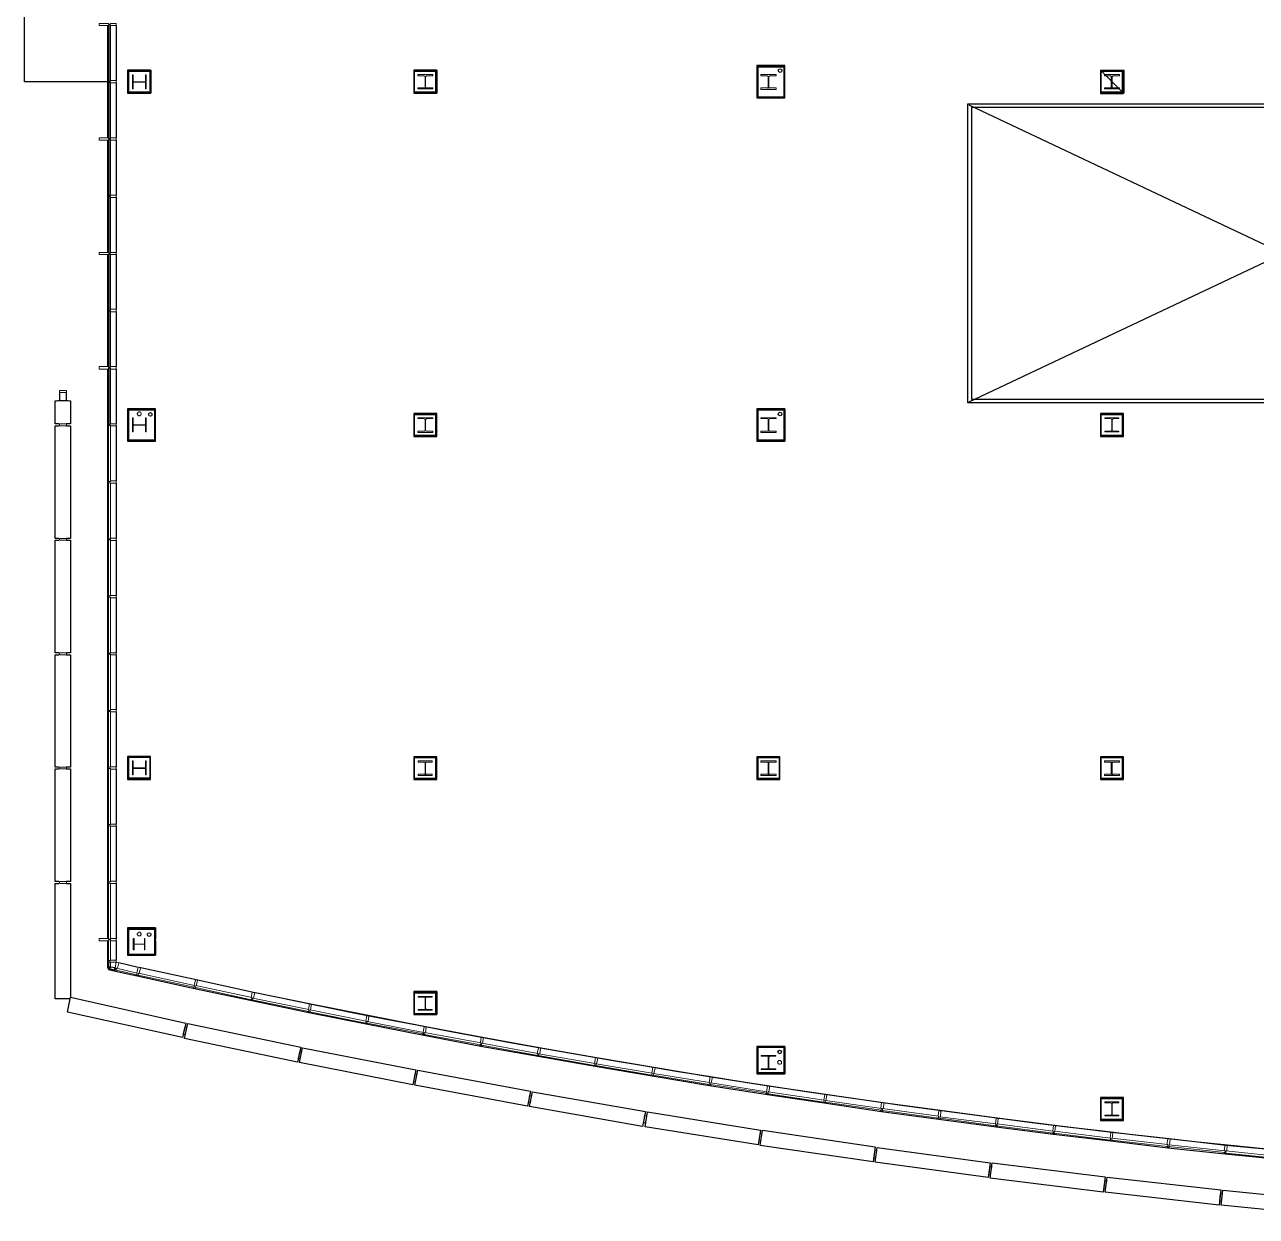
# Model space of a CAD drawing. Header units: metres. Extents: x 20.2 to 85.4, y 7.8 to 61.1.
# Drawn here: x 20.17 to 52.47, y 8.88 to 40.14 of the extents above; entities that cross this region are included whole.
import ezdxf

# ---------------------------------------------------------------- set-up
doc = ezdxf.new("R2010")
doc.units = ezdxf.units.M
for name, color, linetype, true_color in [('PDF_A-DETL', 72, 'Continuous', 0x52bf1d), ('PDF_A-GLAZ', 230, 'Continuous', 0xfe005f), ('PDF_A-GLAZ-CURT', 251, 'Continuous', 0x575757), ('PDF_S-COLS', 41, 'Continuous', 0xffd9b0)]:
    doc.layers.add(name, color=color, linetype=linetype, true_color=true_color)
doc.layers.add('PDF_A-G25 JA12-G-BLDEXIST', color=7, linetype='Continuous')
doc.layers.add('PDF_A-GLAZ-CWMG', color=7, linetype='Continuous')

msp = doc.modelspace()

# ---------------------------------------------------------------- linework, layer by layer
at = {"layer": 'PDF_A-DETL', "lineweight": 0}
msp.add_lwpolyline([(22.355, 38.641), (20.174, 38.641)], dxfattribs=at)
for points in [[(23.233, 29.93), (23.233, 29.94), (23.222, 29.951), (23.222, 29.961), (23.212, 29.961), (23.212, 29.972), (23.201, 29.972), (23.191, 29.982), (23.18, 29.982), (23.17, 29.982), (23.159, 29.982), (23.159, 29.972), (23.148, 29.972), (23.138, 29.961), (23.138, 29.951), (23.127, 29.94), (23.127, 29.93), (23.127, 29.919), (23.138, 29.908), (23.138, 29.898), (23.148, 29.887), (23.159, 29.887), (23.17, 29.877), (23.18, 29.877), (23.191, 29.877), (23.201, 29.887), (23.212, 29.887), (23.212, 29.898), (23.222, 29.898), (23.222, 29.908), (23.233, 29.919)], [(23.233, 16.275), (23.233, 16.286), (23.222, 16.297), (23.222, 16.307), (23.212, 16.318), (23.201, 16.328), (23.191, 16.328), (23.18, 16.328), (23.17, 16.328), (23.159, 16.328), (23.148, 16.318), (23.138, 16.307), (23.127, 16.297), (23.127, 16.286), (23.127, 16.275), (23.127, 16.265), (23.138, 16.254), (23.138, 16.244), (23.148, 16.244), (23.159, 16.233), (23.17, 16.233), (23.18, 16.233), (23.191, 16.233), (23.201, 16.233), (23.212, 16.244), (23.222, 16.254), (23.222, 16.265)], [(40.02, 12.92), (40.02, 12.931), (40.02, 12.941), (40.01, 12.952), (39.999, 12.952), (39.988, 12.963), (39.978, 12.963), (39.967, 12.963), (39.957, 12.963), (39.946, 12.963), (39.935, 12.952), (39.925, 12.941), (39.925, 12.931), (39.925, 12.92), (39.925, 12.91), (39.925, 12.899), (39.925, 12.888), (39.935, 12.888), (39.935, 12.878), (39.946, 12.878), (39.957, 12.867), (39.967, 12.867), (39.978, 12.867), (39.988, 12.867), (39.999, 12.878), (40.01, 12.878), (40.02, 12.888), (40.02, 12.899), (40.02, 12.91)]]:
    msp.add_lwpolyline(points, close=True, dxfattribs=at)
at = {"layer": 'PDF_A-G25 JA12-G-BLDEXIST', "lineweight": 25}
for points in [[(22.355, 38.641), (20.174, 38.641), (20.174, 61.133), (39.512, 61.133), (39.512, 58.942)], [(44.931, 38.037), (61.433, 30.236)], [(61.433, 38.037), (44.931, 30.236)]]:
    msp.add_lwpolyline(points, dxfattribs=at)
for points in [[(22.873, 38.365), (22.873, 38.355), (22.873, 38.344), (23.455, 38.344), (23.466, 38.344), (23.476, 38.344), (23.476, 38.916), (23.476, 38.926), (23.476, 38.948), (22.873, 38.948), (22.873, 38.926), (22.873, 38.916)], [(22.873, 38.789), (22.894, 38.789), (22.905, 38.789)], [(22.894, 38.355), (23.455, 38.355), (23.466, 38.355), (23.466, 38.916), (23.466, 38.926), (22.894, 38.926), (22.894, 38.916), (22.894, 38.365)], [(22.905, 38.916), (23.455, 38.916), (23.455, 38.365), (22.905, 38.365)], [(23.476, 38.948), (23.487, 38.948), (23.487, 38.344), (23.476, 38.344)], [(30.378, 38.365), (30.378, 38.355), (30.378, 38.344), (30.949, 38.344), (30.97, 38.344), (30.981, 38.344), (30.981, 38.916), (30.981, 38.926), (30.981, 38.948), (30.378, 38.948), (30.378, 38.926), (30.378, 38.916)], [(30.388, 38.355), (30.949, 38.355), (30.97, 38.355), (30.97, 38.916), (30.97, 38.926), (30.388, 38.926), (30.388, 38.916), (30.388, 38.365)], [(30.399, 38.916), (30.949, 38.916), (30.949, 38.365), (30.399, 38.365)], [(30.6, 38.926), (30.61, 38.948)], [(30.97, 38.842), (30.949, 38.863)], [(30.981, 38.948), (30.981, 38.344)], [(39.396, 39.064), (39.374, 39.064), (39.374, 39.043), (39.374, 39.032), (39.374, 38.238), (39.374, 38.228), (39.374, 38.217), (40.084, 38.217), (40.094, 38.217), (40.105, 38.217), (40.105, 39.032), (40.105, 39.043), (40.105, 39.064), (39.374, 39.064)], [(39.396, 39.043), (39.396, 39.032), (39.396, 38.238), (39.396, 38.228), (40.084, 38.228), (40.094, 38.228), (40.094, 39.032), (40.094, 39.043), (39.396, 39.043)], [(39.396, 39.043), (39.396, 39.043)], [(39.406, 39.032), (40.084, 39.032), (40.084, 38.238), (39.406, 38.238)], [(48.382, 38.365), (48.382, 38.355), (48.382, 38.334), (48.953, 38.334), (48.964, 38.334), (48.985, 38.334), (48.985, 38.916), (48.985, 38.926), (48.985, 38.937), (48.382, 38.937), (48.382, 38.926), (48.382, 38.916)], [(48.392, 38.937), (48.392, 38.948), (48.996, 38.948), (48.996, 38.344), (48.985, 38.344)], [(48.392, 38.355), (48.953, 38.355), (48.964, 38.355), (48.964, 38.916), (48.964, 38.926), (48.392, 38.926), (48.392, 38.916), (48.392, 38.365)], [(48.403, 38.916), (48.953, 38.916), (48.953, 38.365), (48.403, 38.365)], [(48.53, 38.916), (48.519, 38.916)], [(48.901, 38.926), (48.911, 38.937)], [(22.873, 38.376), (22.894, 38.376), (22.905, 38.376)], [(23.604, 29.485), (23.604, 30.035), (23.604, 30.046), (23.604, 30.057), (22.873, 30.057), (22.873, 30.046), (22.873, 30.035), (22.873, 29.242), (22.873, 29.231), (22.873, 29.21), (23.582, 29.21), (23.593, 29.21), (23.604, 29.21), (23.604, 29.379)], [(23.593, 29.485), (23.593, 30.035), (23.593, 30.046), (22.894, 30.046), (22.894, 30.035), (22.894, 29.242), (22.894, 29.231), (23.582, 29.231), (23.593, 29.231), (23.593, 29.39)], [(39.396, 30.057), (39.374, 30.057), (39.374, 30.046), (39.374, 30.035), (39.374, 29.242), (39.374, 29.231), (39.374, 29.21), (40.084, 29.21), (40.094, 29.21), (40.105, 29.21), (40.105, 30.035), (40.105, 30.046), (40.105, 30.057), (39.501, 30.057)], [(39.396, 30.046), (39.396, 30.035), (39.396, 29.242), (39.396, 29.231), (40.084, 29.231), (40.094, 29.231), (40.094, 30.035), (40.094, 30.046), (39.491, 30.046)], [(39.396, 30.046), (39.396, 30.046)], [(40.105, 30.057), (40.105, 29.21)], [(22.873, 29.845), (22.894, 29.845), (22.905, 29.845)], [(23.582, 29.39), (23.582, 29.242), (22.905, 29.242), (22.905, 30.035), (23.582, 30.035), (23.582, 29.474)], [(30.378, 29.358), (30.378, 29.347), (30.378, 29.337), (30.949, 29.337), (30.97, 29.337), (30.981, 29.337), (30.981, 29.908), (30.981, 29.93), (30.981, 29.94), (30.378, 29.94), (30.378, 29.93), (30.378, 29.908)], [(30.388, 29.347), (30.949, 29.347), (30.97, 29.347), (30.97, 29.908), (30.97, 29.93), (30.388, 29.93), (30.388, 29.908), (30.388, 29.358)], [(30.399, 29.908), (30.949, 29.908), (30.949, 29.358), (30.399, 29.358)], [(30.96, 29.919), (30.949, 29.93), (30.949, 29.94)], [(30.981, 29.834), (30.97, 29.813), (30.96, 29.803)], [(39.48, 30.035), (40.084, 30.035), (40.084, 29.242), (39.406, 29.242), (39.406, 30.035), (39.417, 30.035)], [(48.382, 29.358), (48.382, 29.347), (48.382, 29.337), (48.953, 29.337), (48.964, 29.337), (48.985, 29.337), (48.985, 29.908), (48.985, 29.93), (48.985, 29.94), (48.382, 29.94), (48.382, 29.93), (48.382, 29.908)], [(48.392, 29.347), (48.953, 29.347), (48.964, 29.347), (48.964, 29.908), (48.964, 29.93), (48.392, 29.93), (48.392, 29.908), (48.392, 29.358)], [(48.403, 29.908), (48.953, 29.908), (48.953, 29.358), (48.403, 29.358)], [(22.873, 29.443), (22.894, 29.443), (22.905, 29.443)], [(30.981, 29.474), (30.97, 29.496)], [(39.946, 29.231), (39.978, 29.231)], [(22.873, 20.372), (22.873, 20.361), (22.873, 20.34), (23.455, 20.34), (23.466, 20.34), (23.476, 20.34), (23.476, 20.922), (23.476, 20.933), (23.476, 20.943), (22.873, 20.943), (22.873, 20.933), (22.873, 20.922)], [(22.873, 20.901), (22.894, 20.901), (22.905, 20.901)], [(22.894, 20.361), (23.455, 20.361), (23.466, 20.361), (23.466, 20.922), (23.466, 20.933), (22.894, 20.933), (22.894, 20.922), (22.894, 20.372)], [(22.905, 20.922), (23.455, 20.922), (23.455, 20.372), (22.905, 20.372)], [(23.476, 20.933), (23.466, 20.943)], [(23.476, 20.933), (23.476, 20.933)], [(30.378, 20.361), (30.378, 20.351), (30.378, 20.34), (30.949, 20.34), (30.97, 20.34), (30.981, 20.34), (30.981, 20.912), (30.981, 20.922), (30.981, 20.933), (30.378, 20.933), (30.378, 20.922), (30.378, 20.912)], [(30.388, 20.351), (30.949, 20.351), (30.97, 20.351), (30.97, 20.912), (30.97, 20.922), (30.388, 20.922), (30.388, 20.912), (30.388, 20.361)], [(30.399, 20.912), (30.949, 20.912), (30.949, 20.361), (30.399, 20.361)], [(30.536, 20.933), (30.526, 20.922), (30.526, 20.912)], [(39.374, 20.361), (39.374, 20.351), (39.374, 20.34), (39.957, 20.34), (39.967, 20.34), (39.978, 20.34), (39.978, 20.912), (39.978, 20.922), (39.978, 20.933), (39.374, 20.933), (39.374, 20.922), (39.374, 20.912)], [(39.396, 20.351), (39.957, 20.351), (39.967, 20.351), (39.967, 20.912), (39.967, 20.922), (39.396, 20.922), (39.396, 20.912), (39.396, 20.361)], [(39.406, 20.912), (39.957, 20.912), (39.957, 20.361), (39.406, 20.361)], [(39.957, 20.7), (39.967, 20.7), (39.978, 20.7)], [(48.382, 20.361), (48.382, 20.351), (48.382, 20.34), (48.953, 20.34), (48.964, 20.34), (48.985, 20.34), (48.985, 20.912), (48.985, 20.922), (48.985, 20.933), (48.382, 20.933), (48.382, 20.922), (48.382, 20.912)], [(48.985, 20.372), (48.964, 20.351), (48.964, 20.912), (48.964, 20.922), (48.392, 20.922), (48.392, 20.912), (48.392, 20.361), (48.392, 20.351), (48.953, 20.351), (48.964, 20.351)], [(48.403, 20.912), (48.953, 20.912), (48.953, 20.361), (48.403, 20.361)], [(22.873, 20.499), (22.894, 20.499), (22.905, 20.499)], [(30.674, 20.361), (30.674, 20.351)], [(30.96, 20.456), (30.949, 20.446)], [(30.981, 20.541), (30.97, 20.562), (30.96, 20.573)], [(22.884, 20.34), (23.476, 20.34)], [(23.604, 16.445), (23.604, 16.159), (23.604, 16.413), (23.604, 16.424), (23.604, 16.445), (22.873, 16.445), (22.873, 16.424), (22.873, 16.413), (22.873, 15.746), (22.873, 15.736), (22.873, 15.725), (23.582, 15.725), (23.593, 15.725), (23.604, 15.725), (23.604, 16.117), (23.604, 15.725)], [(22.873, 16.434), (22.905, 16.434)], [(22.894, 15.736), (23.582, 15.736), (23.593, 15.736), (23.593, 16.413), (23.593, 16.424), (22.894, 16.424), (22.894, 16.413), (22.894, 15.746)], [(22.905, 16.413), (23.582, 16.413), (23.582, 15.746), (22.905, 15.746)], [(22.873, 16.021), (22.894, 16.021), (22.905, 16.021)], [(23.582, 15.799), (23.582, 15.799)], [(30.378, 14.19), (30.378, 14.18), (30.378, 14.169), (30.949, 14.169), (30.97, 14.169), (30.981, 14.169), (30.981, 14.741), (30.981, 14.751), (30.981, 14.772), (30.378, 14.772), (30.378, 14.751), (30.378, 14.741)], [(30.388, 14.18), (30.949, 14.18), (30.97, 14.18), (30.97, 14.741), (30.97, 14.751), (30.388, 14.751), (30.388, 14.741), (30.388, 14.19)], [(30.399, 14.201), (30.399, 14.19), (30.399, 14.741), (30.949, 14.741), (30.949, 14.19), (30.399, 14.19), (30.388, 14.18)], [(30.981, 14.772), (30.981, 14.169)], [(30.399, 14.402), (30.399, 14.402)], [(30.388, 14.18), (30.388, 14.18)], [(30.388, 14.18), (30.388, 14.18)], [(30.864, 14.18), (30.854, 14.18), (30.854, 14.169)], [(30.896, 14.169), (30.896, 14.18), (30.886, 14.19)], [(39.374, 13.333), (39.374, 12.613), (40.105, 12.613), (40.105, 13.333), (39.374, 13.333)], [(39.396, 13.322), (39.396, 12.645), (39.396, 12.624), (40.084, 12.624), (40.094, 12.624), (40.094, 13.312), (40.094, 13.322), (39.396, 13.322)], [(39.406, 13.312), (40.084, 13.312), (40.084, 12.645), (39.406, 12.645), (39.406, 13.312)], [(40.105, 13.333), (40.105, 12.613)], [(39.586, 12.645), (39.586, 12.624)], [(48.382, 11.417), (48.382, 11.407), (48.382, 11.396), (48.953, 11.396), (48.964, 11.396), (48.985, 11.396), (48.985, 11.968), (48.985, 11.978), (48.985, 11.999), (48.382, 11.999), (48.382, 11.978), (48.382, 11.968)], [(48.392, 11.407), (48.953, 11.407), (48.964, 11.407), (48.964, 11.968), (48.964, 11.978), (48.392, 11.978), (48.392, 11.968), (48.392, 11.417)], [(48.403, 11.968), (48.953, 11.968), (48.953, 11.417), (48.403, 11.417)]]:
    msp.add_lwpolyline(points, close=True, dxfattribs=at)
for centre in [(39.983, 38.932), (23.471, 29.914), (39.983, 29.924), (23.439, 16.27), (39.972, 13.19)]:
    msp.add_circle(centre, 0.0476, dxfattribs=at)
msp.add_arc((78.062, 262.264), 252.888, 258.36599, 270.88472, dxfattribs=at)
at = {"layer": 'PDF_A-GLAZ', "lineweight": 30}
msp.add_lwpolyline([(22.429, 15.418), (22.429, 15.545), (22.365, 15.545), (22.365, 15.365), (22.534, 15.333), (22.545, 15.397)], close=True, dxfattribs=at)
at = {"layer": 'PDF_A-GLAZ-CURT', "color": 230, "lineweight": 30, "true_color": 0xfe005f}
for points in [[(22.429, 40.122), (22.376, 40.122), (22.376, 38.651), (22.429, 38.651)], [(22.429, 38.619), (22.376, 38.619), (22.376, 37.148), (22.429, 37.148)], [(22.429, 37.127), (22.376, 37.127), (22.376, 35.656), (22.429, 35.656)], [(22.429, 35.624), (22.376, 35.624), (22.376, 34.153), (22.429, 34.153)], [(22.429, 34.121), (22.376, 34.121), (22.376, 32.65), (22.429, 32.65)], [(22.429, 32.618), (22.376, 32.618), (22.376, 31.157), (22.429, 31.157)], [(22.429, 31.126), (22.376, 31.126), (22.376, 29.654), (22.429, 29.654)]]:
    msp.add_lwpolyline(points, close=True, dxfattribs=at)
at = {"layer": 'PDF_A-GLAZ-CURT', "lineweight": 13}
for points in [[(22.429, 28.151), (22.429, 29.623), (22.376, 29.623), (22.376, 28.151)], [(22.429, 26.648), (22.429, 28.12), (22.376, 28.12), (22.376, 26.648)], [(22.429, 25.156), (22.429, 26.627), (22.376, 26.627), (22.376, 25.156)], [(22.429, 23.653), (22.429, 25.124), (22.376, 25.124), (22.376, 23.653)], [(22.429, 22.15), (22.429, 23.621), (22.376, 23.621), (22.376, 22.15)], [(22.429, 20.657), (22.429, 22.118), (22.376, 22.118), (22.376, 20.657)], [(22.429, 19.154), (22.429, 20.626), (22.376, 20.626), (22.376, 19.154)], [(22.429, 17.651), (22.429, 19.123), (22.376, 19.123), (22.376, 17.651)], [(22.429, 16.148), (22.429, 17.62), (22.376, 17.62), (22.376, 16.148)], [(22.429, 15.587), (22.429, 16.127), (22.376, 16.127), (22.376, 15.587)], [(22.429, 15.386), (22.429, 15.556), (22.376, 15.556), (22.376, 15.386)], [(22.386, 15.376), (22.545, 15.344), (22.556, 15.386), (22.397, 15.429)], [(22.577, 15.333), (23.117, 15.217), (23.127, 15.259), (22.587, 15.386)], [(23.148, 15.206), (24.62, 14.889), (24.63, 14.931), (23.159, 15.259)], [(24.651, 14.878), (26.123, 14.561), (26.133, 14.614), (24.662, 14.931)], [(26.144, 14.561), (27.615, 14.254), (27.626, 14.307), (26.154, 14.603)], [(27.647, 14.243), (29.118, 13.947), (29.129, 14), (27.657, 14.296)], [(29.15, 13.947), (30.632, 13.661), (30.632, 13.703), (29.16, 13.989)], [(30.653, 13.651), (32.124, 13.375), (32.135, 13.428), (30.663, 13.703)], [(32.156, 13.365), (33.627, 13.1), (33.627, 13.153), (32.166, 13.418)], [(33.648, 13.1), (35.119, 12.836), (35.13, 12.888), (33.659, 13.142)], [(35.151, 12.836), (36.622, 12.581), (36.633, 12.634), (35.162, 12.878)], [(36.654, 12.581), (38.125, 12.338), (38.136, 12.391), (36.665, 12.624)], [(38.157, 12.338), (39.639, 12.105), (39.639, 12.148), (38.168, 12.38)], [(39.671, 12.095), (41.131, 11.872), (41.142, 11.925), (39.671, 12.148)], [(41.163, 11.872), (42.634, 11.661), (42.645, 11.703), (41.174, 11.915)], [(42.666, 11.65), (44.137, 11.449), (44.137, 11.502), (42.666, 11.703)], [(44.169, 11.449), (45.63, 11.248), (45.64, 11.301), (44.169, 11.491)], [(45.662, 11.248), (47.143, 11.057), (47.143, 11.11), (45.672, 11.301)], [(47.165, 11.057), (48.647, 10.877), (48.647, 10.93), (47.175, 11.11)], [(48.678, 10.877), (50.139, 10.708), (50.15, 10.761), (48.678, 10.93)], [(50.171, 10.708), (51.642, 10.549), (51.653, 10.592), (50.181, 10.75)], [(51.674, 10.539), (53.145, 10.39), (53.145, 10.443), (51.674, 10.592)]]:
    msp.add_lwpolyline(points, close=True, dxfattribs=at)
at = {"layer": 'PDF_A-GLAZ-CWMG', "color": 251, "lineweight": 13, "true_color": 0x575757}
for points in [[(22.577, 40.112), (22.577, 40.165), (22.429, 40.165), (22.429, 40.154), (22.376, 40.154), (22.376, 40.165), (22.132, 40.165), (22.132, 40.112), (22.376, 40.112), (22.376, 40.122), (22.429, 40.122), (22.429, 40.112)], [(22.577, 38.609), (22.577, 38.672), (22.429, 38.672), (22.429, 38.651), (22.376, 38.651), (22.376, 38.672), (22.365, 38.672), (22.365, 38.609), (22.376, 38.609), (22.376, 38.619), (22.429, 38.619), (22.429, 38.609)], [(22.577, 37.106), (22.577, 37.169), (22.429, 37.169), (22.429, 37.148), (22.376, 37.148), (22.376, 37.169), (22.132, 37.169), (22.132, 37.106), (22.376, 37.106), (22.376, 37.127), (22.429, 37.127), (22.429, 37.106)], [(22.577, 35.603), (22.577, 35.666), (22.429, 35.666), (22.429, 35.656), (22.376, 35.656), (22.376, 35.666), (22.365, 35.666), (22.365, 35.603), (22.376, 35.603), (22.376, 35.624), (22.429, 35.624), (22.429, 35.603)], [(22.577, 34.11), (22.577, 34.163), (22.429, 34.163), (22.429, 34.153), (22.376, 34.153), (22.376, 34.163), (22.132, 34.163), (22.132, 34.11), (22.376, 34.11), (22.376, 34.121), (22.429, 34.121), (22.429, 34.11)], [(22.577, 32.607), (22.577, 32.671), (22.429, 32.671), (22.429, 32.65), (22.376, 32.65), (22.376, 32.671), (22.365, 32.671), (22.365, 32.607), (22.376, 32.607), (22.376, 32.618), (22.429, 32.618), (22.429, 32.607)], [(22.577, 31.104), (22.577, 31.168), (22.429, 31.168), (22.429, 31.157), (22.376, 31.157), (22.376, 31.168), (22.132, 31.168), (22.132, 31.104), (22.376, 31.104), (22.376, 31.126), (22.429, 31.126), (22.429, 31.104)], [(21.084, 30.491), (21.275, 30.491), (21.275, 30.543), (21.084, 30.543)], [(21.275, 29.612), (21.275, 29.665), (21.084, 29.665), (21.084, 29.612)], [(22.577, 29.612), (22.577, 29.665), (22.429, 29.665), (22.429, 29.654), (22.376, 29.654), (22.376, 29.665), (22.365, 29.665), (22.365, 29.612), (22.376, 29.612), (22.376, 29.623), (22.429, 29.623), (22.429, 29.612)], [(22.577, 28.109), (22.577, 28.172), (22.429, 28.172), (22.429, 28.151), (22.376, 28.151), (22.376, 28.172), (22.365, 28.172), (22.365, 28.109), (22.376, 28.109), (22.376, 28.12), (22.429, 28.12), (22.429, 28.109)], [(21.275, 26.617), (21.275, 26.659), (21.084, 26.659), (21.084, 26.617)], [(22.577, 26.606), (22.577, 26.669), (22.429, 26.669), (22.429, 26.648), (22.376, 26.648), (22.376, 26.669), (22.365, 26.669), (22.365, 26.606), (22.376, 26.606), (22.376, 26.627), (22.429, 26.627), (22.429, 26.606)], [(22.577, 25.103), (22.577, 25.166), (22.429, 25.166), (22.429, 25.156), (22.376, 25.156), (22.376, 25.166), (22.365, 25.166), (22.365, 25.103), (22.376, 25.103), (22.376, 25.124), (22.429, 25.124), (22.429, 25.103)], [(21.275, 23.611), (21.275, 23.663), (21.084, 23.663), (21.084, 23.611)], [(22.577, 23.611), (22.577, 23.663), (22.429, 23.663), (22.429, 23.653), (22.376, 23.653), (22.376, 23.663), (22.365, 23.663), (22.365, 23.611), (22.376, 23.611), (22.376, 23.621), (22.429, 23.621), (22.429, 23.611)], [(22.577, 22.108), (22.577, 22.171), (22.429, 22.171), (22.429, 22.15), (22.376, 22.15), (22.376, 22.171), (22.365, 22.171), (22.365, 22.108), (22.376, 22.108), (22.376, 22.118), (22.429, 22.118), (22.429, 22.108)], [(21.275, 20.615), (21.275, 20.657), (21.084, 20.657), (21.084, 20.615)], [(22.577, 20.605), (22.577, 20.668), (22.429, 20.668), (22.429, 20.657), (22.376, 20.657), (22.376, 20.668), (22.365, 20.668), (22.365, 20.605), (22.376, 20.605), (22.376, 20.626), (22.429, 20.626), (22.429, 20.605)], [(22.577, 19.112), (22.577, 19.165), (22.429, 19.165), (22.429, 19.154), (22.376, 19.154), (22.376, 19.165), (22.365, 19.165), (22.365, 19.112), (22.376, 19.112), (22.376, 19.123), (22.429, 19.123), (22.429, 19.112)], [(21.275, 17.609), (21.275, 17.662), (21.084, 17.662), (21.084, 17.609)], [(22.577, 17.609), (22.577, 17.673), (22.429, 17.673), (22.429, 17.651), (22.376, 17.651), (22.376, 17.673), (22.365, 17.673), (22.365, 17.609), (22.376, 17.609), (22.376, 17.62), (22.429, 17.62), (22.429, 17.609)], [(22.577, 16.106), (22.577, 16.17), (22.429, 16.17), (22.429, 16.148), (22.376, 16.148), (22.376, 16.17), (22.132, 16.17), (22.132, 16.106), (22.376, 16.106), (22.376, 16.127), (22.429, 16.127), (22.429, 16.106)], [(22.577, 15.545), (22.577, 15.598), (22.429, 15.598), (22.429, 15.587), (22.376, 15.587), (22.376, 15.598), (22.365, 15.598), (22.365, 15.545), (22.376, 15.545), (22.376, 15.556), (22.429, 15.556), (22.429, 15.545)], [(22.609, 15.386), (22.64, 15.524), (22.577, 15.545), (22.545, 15.397), (22.556, 15.386), (22.545, 15.344), (22.534, 15.344), (22.534, 15.333), (22.587, 15.323), (22.598, 15.333), (22.577, 15.333), (22.587, 15.386)], [(23.18, 15.249), (23.212, 15.397), (23.148, 15.408), (23.117, 15.27), (23.127, 15.259), (23.117, 15.217), (23.106, 15.217), (23.106, 15.206), (23.159, 15.185), (23.17, 15.206), (23.148, 15.206), (23.159, 15.259)], [(24.673, 14.921), (24.704, 15.069), (24.651, 15.079), (24.62, 14.931), (24.63, 14.931), (24.62, 14.889), (24.609, 14.889), (24.598, 14.868), (24.662, 14.857), (24.662, 14.878), (24.651, 14.878), (24.662, 14.931)], [(26.176, 14.603), (26.207, 14.751), (26.144, 14.762), (26.112, 14.614), (26.133, 14.614), (26.123, 14.561), (26.101, 14.571), (26.101, 14.55), (26.154, 14.54), (26.165, 14.55), (26.144, 14.561), (26.154, 14.603)], [(27.668, 14.296), (27.7, 14.444), (27.647, 14.455), (27.615, 14.307), (27.626, 14.307), (27.615, 14.254), (27.604, 14.254), (27.604, 14.243), (27.657, 14.233), (27.668, 14.243), (27.647, 14.243), (27.657, 14.296)], [(29.182, 13.989), (29.203, 14.137), (29.15, 14.148), (29.118, 14), (29.129, 14), (29.118, 13.947), (29.107, 13.957), (29.107, 13.936), (29.16, 13.926), (29.171, 13.936), (29.15, 13.947), (29.16, 13.989)], [(24.387, 13.651), (24.429, 13.841), (24.376, 13.852), (24.334, 13.661)], [(30.685, 13.693), (30.706, 13.841), (30.653, 13.852), (30.621, 13.714), (30.632, 13.703), (30.632, 13.661), (30.61, 13.661), (30.61, 13.651), (30.663, 13.629), (30.674, 13.651), (30.653, 13.651), (30.663, 13.703)], [(32.177, 13.418), (32.209, 13.566), (32.145, 13.576), (32.124, 13.428), (32.135, 13.428), (32.124, 13.375), (32.113, 13.375), (32.103, 13.365), (32.166, 13.354), (32.166, 13.365), (32.156, 13.365), (32.166, 13.418)], [(33.68, 13.142), (33.701, 13.291), (33.648, 13.301), (33.616, 13.153), (33.627, 13.153), (33.627, 13.1), (33.606, 13.1), (33.606, 13.09), (33.669, 13.079), (33.669, 13.09), (33.648, 13.1), (33.659, 13.142)], [(27.403, 13.015), (27.435, 13.206), (27.393, 13.217), (27.35, 13.015)], [(35.172, 12.878), (35.204, 13.026), (35.141, 13.037), (35.119, 12.888), (35.13, 12.888), (35.119, 12.836), (35.109, 12.836), (35.109, 12.825), (35.162, 12.814), (35.172, 12.836), (35.151, 12.836), (35.162, 12.878)], [(30.42, 12.412), (30.462, 12.603), (30.409, 12.613), (30.378, 12.423)], [(36.675, 12.624), (36.707, 12.772), (36.644, 12.783), (36.622, 12.634), (36.633, 12.634), (36.622, 12.581), (36.612, 12.581), (36.612, 12.571), (36.665, 12.56), (36.675, 12.571), (36.654, 12.581), (36.665, 12.624)], [(38.178, 12.38), (38.21, 12.529), (38.147, 12.539), (38.125, 12.391), (38.136, 12.391), (38.125, 12.338), (38.115, 12.338), (38.115, 12.327), (38.168, 12.317), (38.178, 12.327), (38.157, 12.338), (38.168, 12.38)], [(39.692, 12.148), (39.713, 12.296), (39.65, 12.296), (39.628, 12.148), (39.639, 12.148), (39.639, 12.105), (39.618, 12.105), (39.618, 12.084), (39.681, 12.084), (39.681, 12.095), (39.66, 12.095), (39.671, 12.148)], [(33.437, 11.851), (33.468, 12.052), (33.415, 12.052), (33.384, 11.862)], [(41.184, 11.915), (41.206, 12.063), (41.153, 12.073), (41.131, 11.925), (41.142, 11.925), (41.131, 11.872), (41.121, 11.872), (41.121, 11.862), (41.174, 11.851), (41.174, 11.872), (41.163, 11.872), (41.174, 11.915)], [(42.687, 11.703), (42.709, 11.851), (42.645, 11.862), (42.624, 11.714), (42.645, 11.703), (42.634, 11.661), (42.613, 11.661), (42.613, 11.65), (42.677, 11.639), (42.677, 11.65), (42.666, 11.65), (42.666, 11.703)], [(44.19, 11.491), (44.201, 11.639), (44.148, 11.65), (44.127, 11.502), (44.137, 11.502), (44.137, 11.449), (44.116, 11.449), (44.116, 11.438), (44.18, 11.428), (44.18, 11.438), (44.169, 11.449), (44.169, 11.491)], [(36.453, 11.333), (36.485, 11.523), (36.432, 11.534), (36.4, 11.333)], [(45.683, 11.29), (45.704, 11.438), (45.651, 11.449), (45.63, 11.301), (45.64, 11.301), (45.64, 11.248), (45.619, 11.248), (45.619, 11.237), (45.683, 11.227), (45.683, 11.248), (45.662, 11.248), (45.672, 11.301)], [(39.47, 10.846), (39.501, 11.036), (39.459, 11.047), (39.427, 10.846)], [(47.186, 11.1), (47.207, 11.258), (47.154, 11.258), (47.133, 11.11), (47.143, 11.11), (47.143, 11.057), (47.122, 11.057), (47.122, 11.047), (47.186, 11.036), (47.186, 11.057), (47.165, 11.057), (47.175, 11.11)], [(48.689, 10.92), (48.71, 11.068), (48.657, 11.078), (48.636, 10.93), (48.647, 10.93), (48.647, 10.877), (48.625, 10.877), (48.625, 10.867), (48.689, 10.856), (48.689, 10.877), (48.678, 10.877), (48.678, 10.93)], [(50.192, 10.75), (50.213, 10.899), (50.15, 10.909), (50.128, 10.761), (50.15, 10.761), (50.139, 10.708), (50.128, 10.708), (50.128, 10.697), (50.181, 10.687), (50.192, 10.708), (50.171, 10.708), (50.181, 10.75)], [(51.695, 10.592), (51.705, 10.74), (51.653, 10.75), (51.631, 10.602), (51.653, 10.592), (51.642, 10.549), (51.631, 10.549), (51.631, 10.528), (51.684, 10.528), (51.684, 10.539), (51.674, 10.539), (51.674, 10.592)], [(42.486, 10.39), (42.518, 10.592), (42.465, 10.602), (42.433, 10.401)], [(45.503, 9.978), (45.535, 10.179), (45.482, 10.189), (45.461, 9.988)], [(48.519, 9.607), (48.551, 9.808), (48.498, 9.808), (48.477, 9.618)], [(51.557, 9.269), (51.578, 9.47), (51.525, 9.47), (51.504, 9.279)]]:
    msp.add_lwpolyline(points, close=True, dxfattribs=at)
at = {"layer": 'PDF_A-GLAZ-CWMG', "lineweight": 25}
for points in [[(22.355, 37.169), (22.355, 38.641), (22.355, 40.112)], [(22.577, 40.112), (22.577, 38.672)], [(22.577, 38.609), (22.577, 37.169)], [(53.187, 30.215), (51.684, 30.215), (50.181, 30.215), (48.678, 30.215), (47.186, 30.215), (45.683, 30.215), (44.91, 30.215), (44.91, 31.136), (44.91, 32.639), (44.91, 34.142), (44.91, 35.635), (44.91, 37.138), (44.91, 38.058), (45.683, 38.058), (47.186, 38.058), (48.678, 38.058), (50.181, 38.058), (51.684, 38.058), (53.187, 38.058)], [(53.187, 37.963), (51.684, 37.963), (50.181, 37.963), (48.678, 37.963), (47.186, 37.963), (45.683, 37.963), (45.005, 37.963), (45.005, 37.138), (45.005, 35.635), (45.005, 34.142), (45.005, 32.639), (45.005, 31.136), (45.005, 30.311), (45.683, 30.311), (47.186, 30.311), (48.678, 30.311), (50.181, 30.311), (51.684, 30.311), (53.187, 30.311)], [(22.355, 34.163), (22.355, 35.635), (22.355, 37.106)], [(22.577, 37.106), (22.577, 35.666)], [(22.577, 35.603), (22.577, 34.163)], [(22.355, 31.168), (22.355, 32.639), (22.355, 34.11)], [(22.577, 34.11), (22.577, 32.671)], [(22.577, 32.607), (22.577, 31.168)], [(22.355, 16.17), (22.355, 17.641), (22.355, 19.133), (22.355, 20.636), (22.355, 22.139), (22.355, 23.642), (22.355, 25.135), (22.355, 26.638), (22.355, 28.141), (22.355, 29.633), (22.355, 31.104)], [(22.577, 31.104), (22.577, 29.665)], [(21.084, 30.491), (21.084, 30.279)], [(21.275, 30.279), (21.275, 30.491)], [(21.074, 29.665), (20.979, 29.665), (20.979, 30.268), (21.01, 30.268), (21.042, 30.279), (21.116, 30.279), (21.18, 30.279), (21.243, 30.279), (21.317, 30.279), (21.349, 30.268), (21.381, 30.268), (21.381, 29.665), (21.275, 29.665)], [(21.074, 26.659), (20.979, 26.659), (20.979, 29.612), (21.074, 29.612)], [(21.275, 29.612), (21.381, 29.612), (21.381, 26.659), (21.275, 26.659)], [(22.577, 29.612), (22.577, 28.172)], [(22.577, 28.109), (22.577, 26.669)], [(21.074, 23.663), (20.979, 23.663), (20.979, 26.617), (21.074, 26.617)], [(21.275, 26.617), (21.381, 26.617), (21.381, 23.663), (21.275, 23.663)], [(22.577, 26.606), (22.577, 25.166)], [(22.577, 25.103), (22.577, 23.663)], [(21.074, 20.657), (20.979, 20.657), (20.979, 23.611), (21.074, 23.611)], [(21.275, 23.611), (21.381, 23.611), (21.381, 20.657), (21.275, 20.657)], [(22.577, 23.611), (22.577, 22.171)], [(22.577, 22.108), (22.577, 20.668)], [(21.074, 17.662), (20.979, 17.662), (20.979, 20.615), (21.074, 20.615)], [(21.275, 20.615), (21.381, 20.615), (21.381, 17.662), (21.275, 17.662)], [(22.577, 20.605), (22.577, 19.165)], [(22.577, 19.112), (22.577, 17.673)], [(21.37, 14.582), (20.979, 14.582), (20.979, 17.609), (21.074, 17.609)], [(21.275, 17.609), (21.381, 17.609), (21.381, 14.624)], [(22.577, 17.609), (22.577, 16.17)], [(22.365, 15.386), (22.355, 15.386), (22.355, 15.566), (22.355, 16.106)], [(22.577, 16.106), (22.577, 15.598)], [(23.148, 15.408), (22.64, 15.524)], [(22.386, 15.365), (22.376, 15.355), (22.556, 15.312), (23.127, 15.185), (24.63, 14.857), (26.133, 14.54), (27.626, 14.222), (29.129, 13.926), (30.642, 13.629), (32.135, 13.344), (33.638, 13.079), (35.13, 12.814), (36.633, 12.56), (38.136, 12.306), (39.65, 12.073), (41.142, 11.851), (42.645, 11.629), (44.148, 11.428), (45.651, 11.227), (47.154, 11.036), (48.657, 10.856), (50.15, 10.676), (51.653, 10.517), (53.156, 10.369)], [(53.177, 10.592), (51.674, 10.74), (50.181, 10.909), (48.678, 11.078), (47.175, 11.258), (45.672, 11.449), (44.18, 11.65), (42.677, 11.851), (41.174, 12.073), (39.681, 12.296), (38.178, 12.529), (36.675, 12.783), (35.172, 13.037), (33.669, 13.301), (32.177, 13.566), (30.685, 13.852), (29.182, 14.148), (27.679, 14.444), (26.176, 14.751), (24.673, 15.079), (23.18, 15.408)]]:
    msp.add_lwpolyline(points, dxfattribs=at)
for points in [[(24.397, 13.947), (24.313, 13.566), (21.296, 14.233), (21.381, 14.624)], [(27.414, 13.312), (27.329, 12.92), (24.366, 13.545), (24.45, 13.936)], [(30.431, 12.719), (30.356, 12.327), (27.382, 12.91), (27.456, 13.301)], [(33.437, 12.158), (33.362, 11.766), (30.409, 12.317), (30.483, 12.708)], [(36.453, 11.629), (36.379, 11.237), (33.415, 11.756), (33.489, 12.148)], [(39.47, 11.142), (39.406, 10.75), (36.443, 11.227), (36.506, 11.618)], [(42.476, 10.697), (42.423, 10.306), (39.459, 10.74), (39.523, 11.142)], [(45.492, 10.285), (45.439, 9.893), (42.476, 10.295), (42.529, 10.687)], [(48.509, 9.914), (48.456, 9.512), (45.492, 9.882), (45.545, 10.285)], [(51.536, 9.575), (51.494, 9.173), (48.509, 9.512), (48.562, 9.904)], [(54.553, 9.269), (54.51, 8.877), (51.547, 9.173), (51.589, 9.565)]]:
    msp.add_lwpolyline(points, close=True, dxfattribs=at)
at = {"layer": 'PDF_S-COLS', "lineweight": 13}
for points in [[(23.021, 38.662), (23.021, 38.821), (23, 38.821), (23, 38.45), (23.021, 38.45), (23.021, 38.619)], [(23.339, 38.619), (23.339, 38.45), (23.36, 38.45), (23.36, 38.821), (23.339, 38.821), (23.339, 38.662)], [(30.706, 38.799), (30.875, 38.799), (30.875, 38.831), (30.483, 38.831), (30.483, 38.799), (30.653, 38.799)], [(30.674, 38.778), (30.674, 38.492)], [(30.685, 38.492), (30.685, 38.778)], [(39.703, 38.799), (39.883, 38.799), (39.883, 38.831), (39.48, 38.831), (39.48, 38.799), (39.65, 38.799)], [(39.671, 38.778), (39.671, 38.492)], [(39.692, 38.492), (39.692, 38.778)], [(48.71, 38.799), (48.879, 38.799), (48.879, 38.831), (48.488, 38.831), (48.488, 38.799), (48.657, 38.799)], [(48.668, 38.778), (48.668, 38.492)], [(48.689, 38.492), (48.689, 38.778)], [(23.328, 38.641), (23.032, 38.641)], [(23.032, 38.63), (23.328, 38.63)], [(30.653, 38.482), (30.483, 38.482), (30.483, 38.45), (30.875, 38.45), (30.875, 38.482), (30.706, 38.482)], [(39.65, 38.482), (39.48, 38.482), (39.48, 38.439), (39.883, 38.439), (39.883, 38.482), (39.703, 38.482)], [(48.657, 38.482), (48.488, 38.482), (48.488, 38.45), (48.879, 38.45), (48.879, 38.482), (48.71, 38.482)], [(23.021, 29.665), (23.021, 29.824), (23, 29.824), (23, 29.453), (23.021, 29.453), (23.021, 29.612)], [(23.339, 29.612), (23.339, 29.453), (23.36, 29.453), (23.36, 29.824), (23.339, 29.824), (23.339, 29.665)], [(30.706, 29.803), (30.875, 29.803), (30.875, 29.824), (30.483, 29.824), (30.483, 29.803), (30.653, 29.803)], [(30.674, 29.781), (30.674, 29.496)], [(30.685, 29.496), (30.685, 29.781)], [(39.703, 29.803), (39.883, 29.803), (39.883, 29.824), (39.48, 29.824), (39.48, 29.803), (39.66, 29.803)], [(39.671, 29.781), (39.671, 29.496)], [(39.692, 29.496), (39.692, 29.781)], [(48.71, 29.803), (48.869, 29.803), (48.869, 29.824), (48.498, 29.824), (48.498, 29.803), (48.657, 29.803)], [(48.678, 29.781), (48.678, 29.496)], [(48.689, 29.496), (48.689, 29.781)], [(23.328, 29.644), (23.032, 29.644)], [(23.032, 29.633), (23.328, 29.633)], [(30.653, 29.474), (30.483, 29.474), (30.483, 29.443), (30.875, 29.443), (30.875, 29.474), (30.706, 29.474)], [(39.66, 29.474), (39.48, 29.474), (39.48, 29.443), (39.883, 29.443), (39.883, 29.474), (39.703, 29.474)], [(48.657, 29.474), (48.498, 29.474), (48.498, 29.453), (48.869, 29.453), (48.869, 29.474), (48.71, 29.474)], [(23.021, 20.657), (23.021, 20.827), (23, 20.827), (23, 20.456), (23.021, 20.456), (23.021, 20.615)], [(23.339, 20.615), (23.339, 20.456), (23.36, 20.456), (23.36, 20.827), (23.339, 20.827), (23.339, 20.657)], [(30.706, 20.795), (30.864, 20.795), (30.864, 20.827), (30.494, 20.827), (30.494, 20.795), (30.653, 20.795)], [(30.674, 20.784), (30.674, 20.488)], [(30.685, 20.488), (30.685, 20.784)], [(39.703, 20.795), (39.883, 20.795), (39.883, 20.827), (39.48, 20.827), (39.48, 20.795), (39.66, 20.795)], [(39.671, 20.784), (39.671, 20.488)], [(39.692, 20.488), (39.692, 20.784)], [(48.71, 20.795), (48.879, 20.795), (48.879, 20.827), (48.488, 20.827), (48.488, 20.795), (48.657, 20.795)], [(48.668, 20.784), (48.668, 20.488)], [(48.689, 20.488), (48.689, 20.784)], [(23.328, 20.647), (23.032, 20.647)], [(23.032, 20.626), (23.328, 20.626)], [(30.653, 20.478), (30.494, 20.478), (30.494, 20.446), (30.864, 20.446), (30.864, 20.478), (30.706, 20.478)], [(39.66, 20.478), (39.48, 20.478), (39.48, 20.446), (39.883, 20.446), (39.883, 20.478), (39.703, 20.478)], [(48.657, 20.478), (48.488, 20.478), (48.488, 20.446), (48.879, 20.446), (48.879, 20.478), (48.71, 20.478)], [(23.043, 16.043), (23.043, 16.17), (23.021, 16.17), (23.021, 15.873), (23.043, 15.873), (23.043, 16)], [(23.318, 16), (23.318, 15.873), (23.328, 15.873), (23.328, 16.17), (23.318, 16.17), (23.318, 16.043)], [(30.706, 14.624), (30.864, 14.624), (30.864, 14.645), (30.494, 14.645), (30.494, 14.624), (30.663, 14.624)], [(30.674, 14.614), (30.674, 14.328)], [(30.685, 14.328), (30.685, 14.614)], [(30.663, 14.307), (30.494, 14.307), (30.494, 14.286), (30.864, 14.286), (30.864, 14.307), (30.706, 14.307)], [(39.703, 13.079), (39.872, 13.079), (39.872, 13.1), (39.491, 13.1), (39.491, 13.079), (39.66, 13.079)], [(39.671, 13.058), (39.671, 12.772)], [(39.692, 12.772), (39.692, 13.058)], [(39.66, 12.751), (39.491, 12.751), (39.491, 12.73), (39.872, 12.73), (39.872, 12.751), (39.703, 12.751)], [(48.699, 11.851), (48.869, 11.851), (48.869, 11.883), (48.498, 11.883), (48.498, 11.851), (48.657, 11.851)], [(48.678, 11.841), (48.678, 11.555)], [(48.689, 11.555), (48.689, 11.841)], [(48.657, 11.534), (48.498, 11.534), (48.498, 11.512), (48.869, 11.512), (48.869, 11.534), (48.699, 11.534)]]:
    msp.add_lwpolyline(points, dxfattribs=at)
msp.add_lwpolyline([(23.053, 16.021), (23.307, 16.021)], close=True, dxfattribs=at)
for centre, start, end in [((30.658, 38.773), 359.9999, 90.0001), ((30.711, 38.773), 89.9999, 180.0001), ((39.655, 38.773), 359.9999, 90.0001), ((39.708, 38.773), 89.9999, 180.0001), ((48.662, 38.773), 359.9999, 90.0001), ((48.715, 38.773), 89.9999, 180.0001), ((23.037, 38.656), 179.9999, 270.0001), ((23.037, 38.614), 89.9999, 180.0001), ((23.334, 38.656), 269.9999, 0.0001), ((23.334, 38.614), 359.9999, 90.0001), ((30.658, 38.487), 269.9999, 0.0001), ((30.711, 38.487), 179.9999, 270.0001), ((39.655, 38.487), 269.9999, 0.0001), ((39.708, 38.487), 179.9999, 270.0001), ((48.662, 38.487), 269.9999, 0.0001), ((48.715, 38.487), 179.9999, 270.0001), ((30.658, 29.776), 359.9999, 90.0001), ((30.711, 29.776), 89.9999, 180.0001), ((39.666, 29.776), 359.9999, 90.0001), ((39.708, 29.776), 89.9999, 180.0001), ((48.662, 29.776), 359.9999, 90.0001), ((48.715, 29.776), 89.9999, 180.0001), ((23.037, 29.66), 179.9999, 270.0001), ((23.037, 29.607), 89.9999, 180.0001), ((23.334, 29.66), 269.9999, 0.0001), ((23.334, 29.607), 359.9999, 90.0001), ((30.658, 29.49), 269.9999, 0.0001), ((30.711, 29.49), 179.9999, 270.0001), ((39.666, 29.49), 269.9999, 0.0001), ((39.708, 29.49), 179.9999, 270.0001), ((48.662, 29.49), 269.9999, 0.0001), ((48.715, 29.49), 179.9999, 270.0001), ((30.658, 20.779), 359.9999, 90.0001), ((30.711, 20.779), 89.9999, 180.0001), ((39.666, 20.779), 359.9999, 90.0001), ((39.708, 20.779), 89.9999, 180.0001), ((48.662, 20.779), 359.9999, 90.0001), ((48.715, 20.779), 89.9999, 180.0001), ((23.037, 20.652), 179.9999, 270.0001), ((23.037, 20.61), 89.9999, 180.0001), ((23.334, 20.652), 269.9999, 0.0001), ((23.334, 20.61), 359.9999, 90.0001), ((30.658, 20.483), 269.9999, 0.0001), ((30.711, 20.483), 179.9999, 270.0001), ((39.666, 20.483), 269.9999, 0.0001), ((39.708, 20.483), 179.9999, 270.0001), ((48.662, 20.483), 269.9999, 0.0001), ((48.715, 20.483), 179.9999, 270.0001), ((23.058, 16.037), 179.9999, 270.0001), ((23.058, 15.995), 89.9999, 180.0001), ((23.312, 16.037), 269.9999, 0.0001), ((23.312, 15.995), 359.9999, 90.0001), ((30.669, 14.608), 359.9999, 90.0001), ((30.711, 14.608), 89.9999, 180.0001), ((30.669, 14.323), 269.9999, 0.0001), ((30.711, 14.323), 179.9999, 270.0001), ((39.666, 13.052), 359.9999, 90.0001), ((39.708, 13.052), 89.9999, 180.0001), ((39.666, 12.767), 269.9999, 0.0001), ((39.708, 12.767), 179.9999, 270.0001), ((48.662, 11.835), 359.9999, 90.0001), ((48.705, 11.835), 89.9999, 180.0001), ((48.662, 11.549), 269.9999, 0.0001), ((48.705, 11.549), 179.9999, 270.0001)]:
    msp.add_arc(centre, 0.0159, start, end, dxfattribs=at)

doc.saveas('drawing.dxf')
